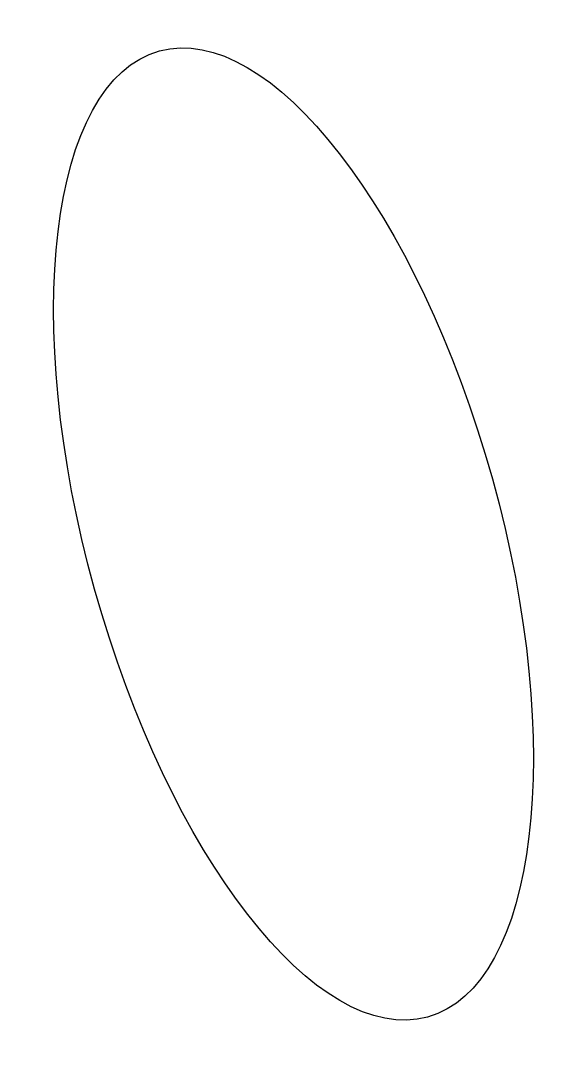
# Model space of a CAD drawing. Extents: x 756 to 881, y 266 to 503.
import ezdxf

# ---------------------------------------------------------------- set-up
doc = ezdxf.new("R2010")
doc.units = 0

msp = doc.modelspace()

# ---------------------------------------------------------------- linework, layer by layer
msp.add_ellipse((818.68, 384.31), major_axis=(30.86, -111.18), ratio=0.411489)

doc.saveas('drawing.dxf')
